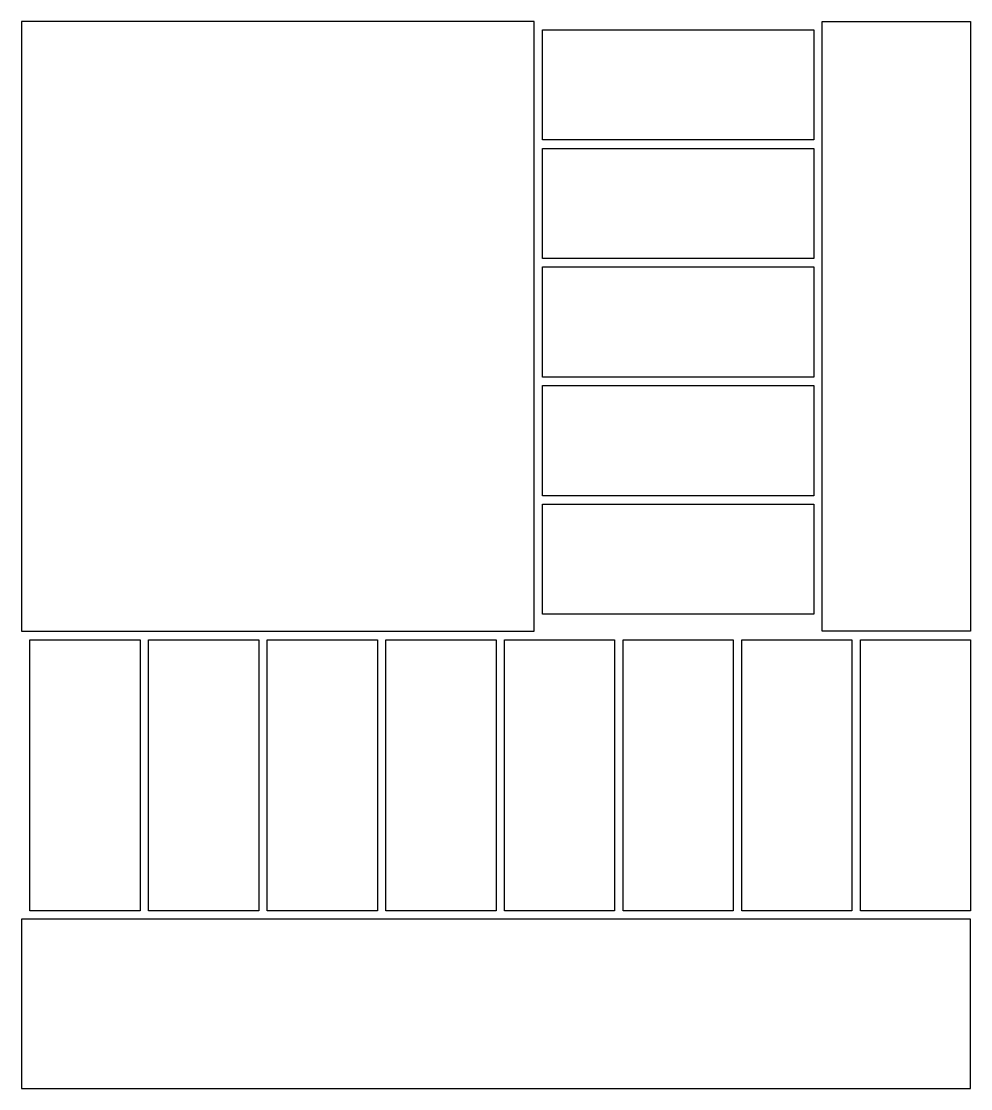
# Model space of a CAD drawing. Header units: millimetres. Extents: x 0 to 0.56, y 0 to 0.63.
import ezdxf

# ---------------------------------------------------------------- set-up
doc = ezdxf.new("R2010")
doc.units = ezdxf.units.MM
for name, color, linetype in [('1', 7, 'Continuous'), ('2', 7, 'Continuous'), ('3', 7, 'Continuous'), ('4', 7, 'Continuous'), ('5', 7, 'Continuous'), ('6', 7, 'Continuous'), ('7', 7, 'Continuous'), ('8', 7, 'Continuous')]:
    doc.layers.add(name, color=color, linetype=linetype)

msp = doc.modelspace()

# ---------------------------------------------------------------- linework, layer by layer
for points in [[(0.3025, 0.27), (0.3025, 0.63), (0, 0.63), (0, 0.27)], [(0.56, 0.27), (0.4725, 0.27), (0.4725, 0.63), (0.56, 0.63)], [(0, 0), (0.56, 0), (0.56, 0.1), (0, 0.1)]]:
    msp.add_lwpolyline(points, close=True)
at = {"layer": '1', "color": 4}
for points in [[(0.005, 0.265), (0.07, 0.265), (0.07, 0.105), (0.005, 0.105)], [(0.285, 0.265), (0.35, 0.265), (0.35, 0.105), (0.285, 0.105)]]:
    msp.add_lwpolyline(points, close=True, dxfattribs=at)
at = {"layer": '2', "color": 2}
for points in [[(0.075, 0.265), (0.14, 0.265), (0.14, 0.105), (0.075, 0.105)], [(0.355, 0.265), (0.42, 0.265), (0.42, 0.105), (0.355, 0.105)]]:
    msp.add_lwpolyline(points, close=True, dxfattribs=at)
at = {"layer": '3', "color": 3}
for points in [[(0.145, 0.265), (0.21, 0.265), (0.21, 0.105), (0.145, 0.105)], [(0.425, 0.265), (0.49, 0.265), (0.49, 0.105), (0.425, 0.105)]]:
    msp.add_lwpolyline(points, close=True, dxfattribs=at)
at = {"layer": '4', "color": 1}
for points in [[(0.215, 0.265), (0.28, 0.265), (0.28, 0.105), (0.215, 0.105)], [(0.495, 0.265), (0.56, 0.265), (0.56, 0.105), (0.495, 0.105)]]:
    msp.add_lwpolyline(points, close=True, dxfattribs=at)
at = {"layer": '5', "color": 2}
for points in [[(0.3075, 0.56), (0.3075, 0.625), (0.4675, 0.625), (0.4675, 0.56)], [(0.3075, 0.28), (0.3075, 0.345), (0.4675, 0.345), (0.4675, 0.28)]]:
    msp.add_lwpolyline(points, close=True, dxfattribs=at)
at = {"layer": '6', "color": 3}
msp.add_lwpolyline([(0.3075, 0.35), (0.3075, 0.415), (0.4675, 0.415), (0.4675, 0.35)], close=True, dxfattribs=at)
at = {"layer": '7', "color": 1}
msp.add_lwpolyline([(0.3075, 0.42), (0.3075, 0.485), (0.4675, 0.485), (0.4675, 0.42)], close=True, dxfattribs=at)
at = {"layer": '8', "color": 4}
msp.add_lwpolyline([(0.3075, 0.49), (0.3075, 0.555), (0.4675, 0.555), (0.4675, 0.49)], close=True, dxfattribs=at)

doc.saveas('drawing.dxf')
